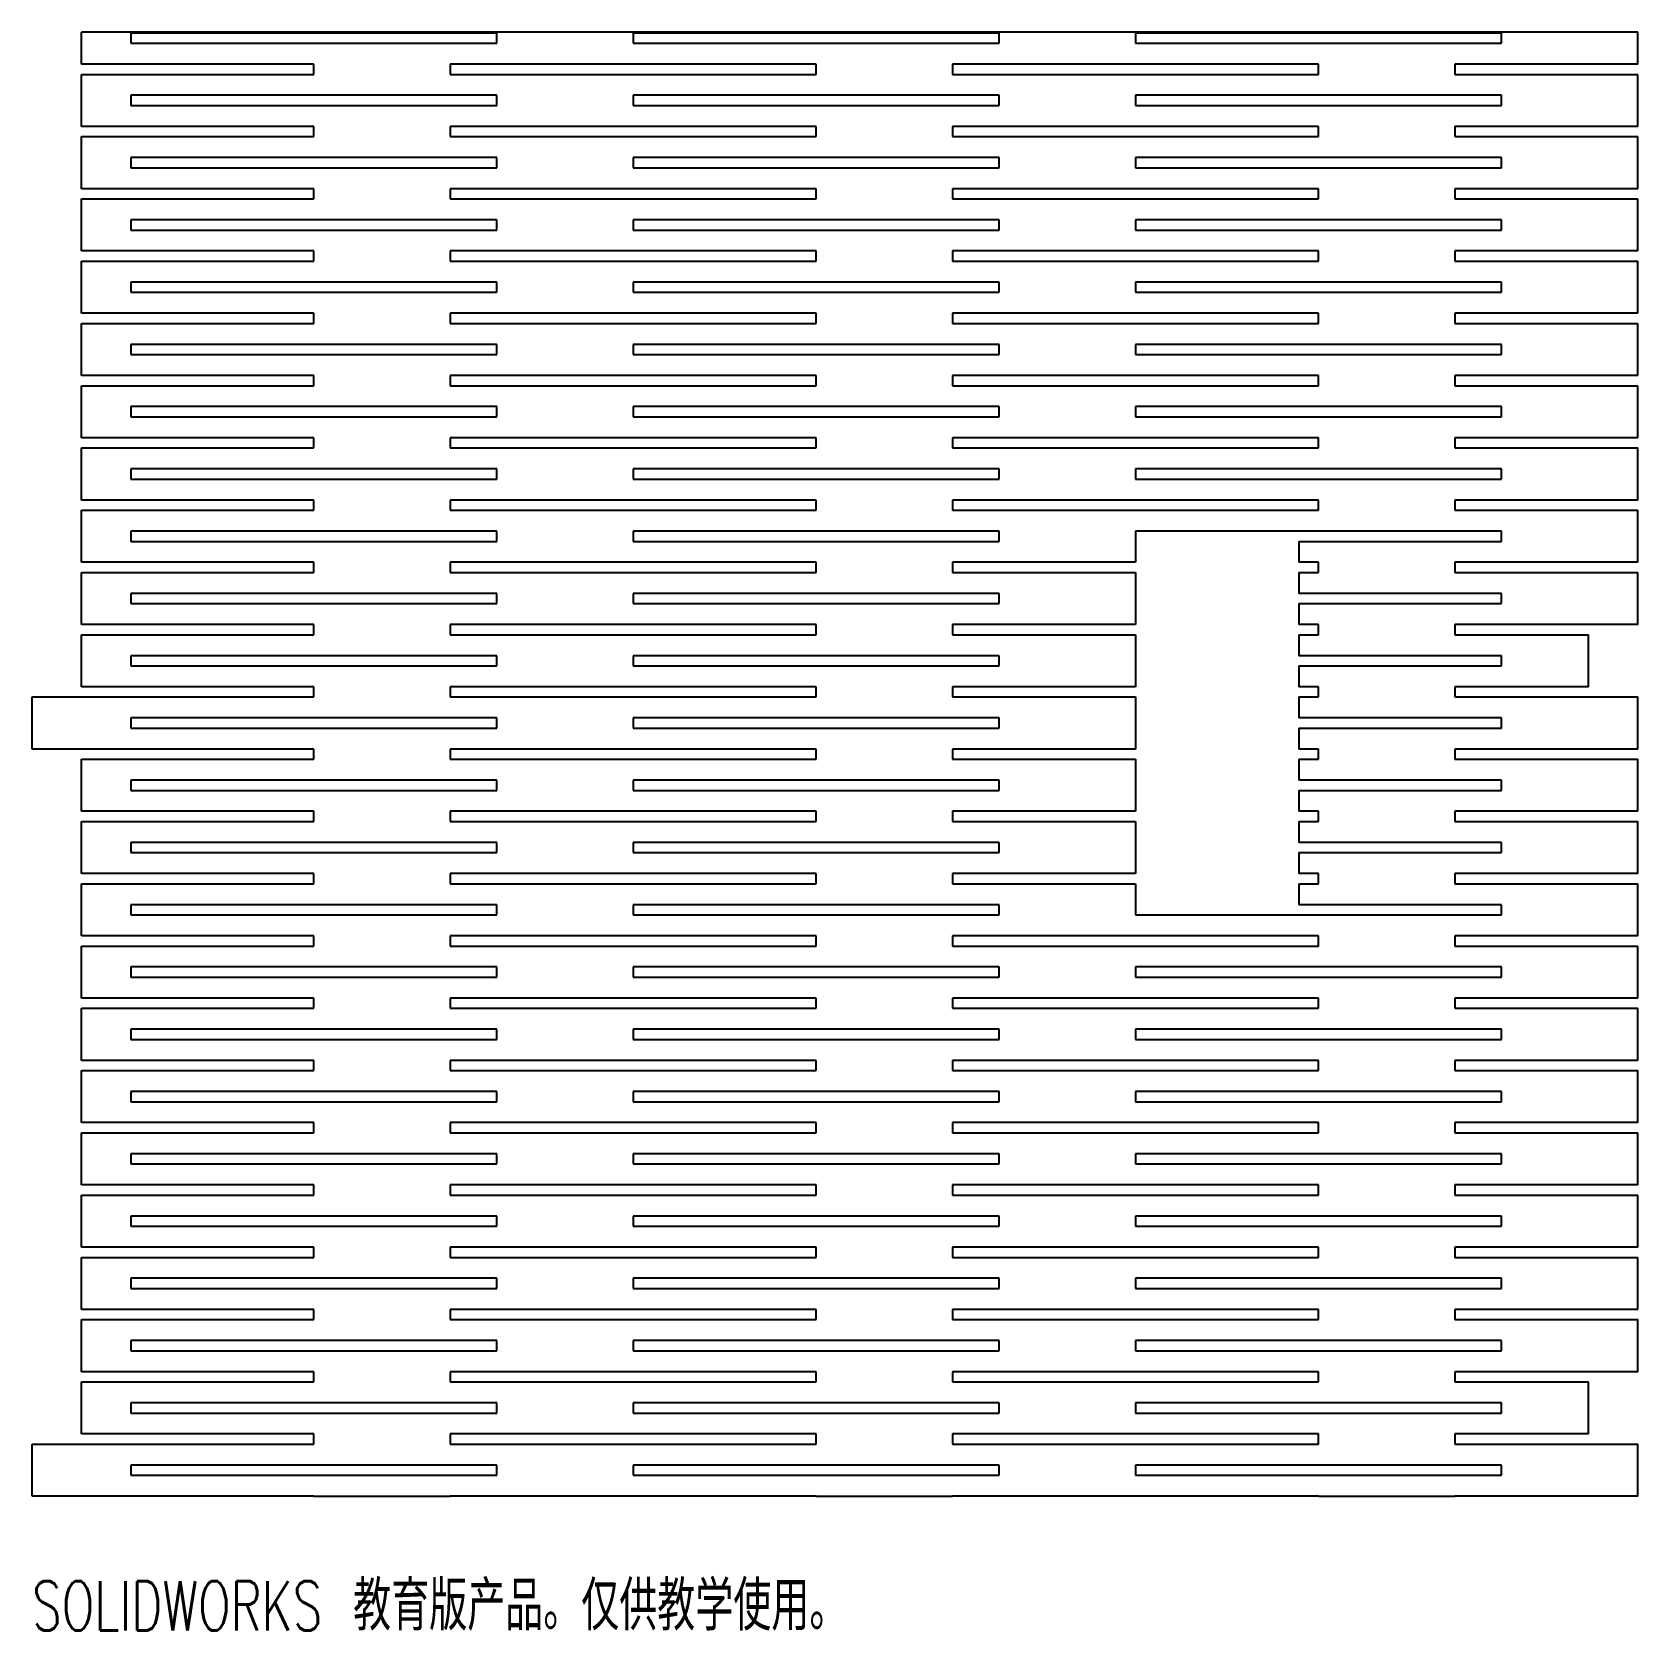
# Model space of a CAD drawing. Header units: inches. Extents: x 4.88 to 11.07, y -8.25 to -2.08.
import ezdxf

# ---------------------------------------------------------------- set-up
doc = ezdxf.new("R2010")
doc.units = ezdxf.units.IN
doc.header["$MEASUREMENT"] = 0
doc.styles.add('SLDTEXTSTYLE0', font='TXT', dxfattribs={"width": 0.7, "bigfont": 'bigfont'})

msp = doc.modelspace()

# ---------------------------------------------------------------- linework, layer by layer
at = {"color": 7, "linetype": 'Continuous', "lineweight": 25}
for p, q in [((11.0737, -2.0835), (5.0737, -2.0835)), ((5.0737, -2.207), (5.0737, -2.0835)), ((6.6746, -2.087), (5.2637, -2.087)), ((5.2637, -2.087), (5.2637, -2.1263)), ((6.6746, -2.1263), (6.6746, -2.087)), ((8.6113, -2.087), (7.2004, -2.087)), ((7.2004, -2.087), (7.2004, -2.1263)), ((8.6113, -2.1263), (8.6113, -2.087)), ((10.5479, -2.087), (9.137, -2.087)), ((9.137, -2.087), (9.137, -2.1263)), ((10.5479, -2.1263), (10.5479, -2.087)), ((11.0737, -2.207), (11.0737, -2.0835)), ((5.2637, -2.1263), (6.6746, -2.1263)), ((7.2004, -2.1263), (8.6113, -2.1263)), ((9.137, -2.1263), (10.5479, -2.1263)), ((5.9691, -2.207), (5.0737, -2.207)), ((5.9691, -2.2463), (5.9691, -2.207)), ((7.9058, -2.207), (6.4949, -2.207)), ((6.4949, -2.207), (6.4949, -2.2463)), ((7.9058, -2.2463), (7.9058, -2.207)), ((9.8425, -2.207), (8.4316, -2.207)), ((8.4316, -2.207), (8.4316, -2.2463)), ((9.8425, -2.2463), (9.8425, -2.207)), ((10.3683, -2.207), (10.3683, -2.2463)), ((11.0737, -2.207), (10.3683, -2.207)), ((5.0737, -2.2463), (5.9691, -2.2463)), ((5.0737, -2.447), (5.0737, -2.2463)), ((6.4949, -2.2463), (7.9058, -2.2463)), ((8.4316, -2.2463), (9.8425, -2.2463)), ((10.3683, -2.2463), (11.0737, -2.2463)), ((11.0737, -2.447), (11.0737, -2.2463)), ((6.6746, -2.327), (5.2637, -2.327)), ((5.2637, -2.327), (5.2637, -2.3663)), ((6.6746, -2.3663), (6.6746, -2.327)), ((8.6113, -2.327), (7.2004, -2.327)), ((7.2004, -2.327), (7.2004, -2.3663)), ((8.6113, -2.3663), (8.6113, -2.327)), ((10.5479, -2.327), (9.137, -2.327)), ((9.137, -2.327), (9.137, -2.3663)), ((10.5479, -2.3663), (10.5479, -2.327)), ((5.2637, -2.3663), (6.6746, -2.3663)), ((7.2004, -2.3663), (8.6113, -2.3663)), ((9.137, -2.3663), (10.5479, -2.3663)), ((5.9691, -2.447), (5.0737, -2.447)), ((5.9691, -2.4863), (5.9691, -2.447)), ((7.9058, -2.447), (6.4949, -2.447)), ((6.4949, -2.447), (6.4949, -2.4863)), ((7.9058, -2.4863), (7.9058, -2.447)), ((9.8425, -2.447), (8.4316, -2.447)), ((8.4316, -2.447), (8.4316, -2.4863)), ((9.8425, -2.4863), (9.8425, -2.447)), ((10.3683, -2.447), (10.3683, -2.4863)), ((11.0737, -2.447), (10.3683, -2.447)), ((5.0737, -2.4863), (5.9691, -2.4863)), ((5.0737, -2.687), (5.0737, -2.4863)), ((6.4949, -2.4863), (7.9058, -2.4863)), ((8.4316, -2.4863), (9.8425, -2.4863)), ((10.3683, -2.4863), (11.0737, -2.4863)), ((11.0737, -2.687), (11.0737, -2.4863)), ((6.6746, -2.567), (5.2637, -2.567)), ((5.2637, -2.567), (5.2637, -2.6063)), ((6.6746, -2.6063), (6.6746, -2.567)), ((8.6113, -2.567), (7.2004, -2.567)), ((7.2004, -2.567), (7.2004, -2.6063)), ((8.6113, -2.6063), (8.6113, -2.567)), ((10.5479, -2.567), (9.137, -2.567)), ((9.137, -2.567), (9.137, -2.6063)), ((10.5479, -2.6063), (10.5479, -2.567)), ((5.2637, -2.6063), (6.6746, -2.6063)), ((7.2004, -2.6063), (8.6113, -2.6063)), ((9.137, -2.6063), (10.5479, -2.6063)), ((5.9691, -2.687), (5.0737, -2.687)), ((5.9691, -2.7263), (5.9691, -2.687)), ((7.9058, -2.687), (6.4949, -2.687)), ((6.4949, -2.687), (6.4949, -2.7263)), ((7.9058, -2.7263), (7.9058, -2.687)), ((9.8425, -2.687), (8.4316, -2.687)), ((8.4316, -2.687), (8.4316, -2.7263)), ((9.8425, -2.7263), (9.8425, -2.687)), ((10.3683, -2.687), (10.3683, -2.7263)), ((11.0737, -2.687), (10.3683, -2.687)), ((5.0737, -2.7263), (5.9691, -2.7263)), ((5.0737, -2.927), (5.0737, -2.7263)), ((6.4949, -2.7263), (7.9058, -2.7263)), ((8.4316, -2.7263), (9.8425, -2.7263)), ((10.3683, -2.7263), (11.0737, -2.7263)), ((11.0737, -2.927), (11.0737, -2.7263)), ((6.6746, -2.807), (5.2637, -2.807)), ((5.2637, -2.807), (5.2637, -2.8463)), ((5.2637, -2.8463), (6.6746, -2.8463)), ((6.6746, -2.8463), (6.6746, -2.807)), ((8.6113, -2.807), (7.2004, -2.807)), ((7.2004, -2.807), (7.2004, -2.8463)), ((7.2004, -2.8463), (8.6113, -2.8463)), ((8.6113, -2.8463), (8.6113, -2.807)), ((10.5479, -2.807), (9.137, -2.807)), ((9.137, -2.807), (9.137, -2.8463)), ((9.137, -2.8463), (10.5479, -2.8463)), ((10.5479, -2.8463), (10.5479, -2.807)), ((5.9691, -2.927), (5.0737, -2.927)), ((5.0737, -2.9663), (5.9691, -2.9663)), ((5.0737, -3.167), (5.0737, -2.9663)), ((5.9691, -2.9663), (5.9691, -2.927)), ((7.9058, -2.927), (6.4949, -2.927)), ((6.4949, -2.927), (6.4949, -2.9663)), ((6.4949, -2.9663), (7.9058, -2.9663)), ((7.9058, -2.9663), (7.9058, -2.927)), ((9.8425, -2.927), (8.4316, -2.927)), ((8.4316, -2.927), (8.4316, -2.9663)), ((8.4316, -2.9663), (9.8425, -2.9663)), ((9.8425, -2.9663), (9.8425, -2.927)), ((10.3683, -2.927), (10.3683, -2.9663)), ((11.0737, -2.927), (10.3683, -2.927)), ((10.3683, -2.9663), (11.0737, -2.9663)), ((11.0737, -3.167), (11.0737, -2.9663)), ((6.6746, -3.047), (5.2637, -3.047)), ((5.2637, -3.047), (5.2637, -3.0863)), ((5.2637, -3.0863), (6.6746, -3.0863)), ((6.6746, -3.0863), (6.6746, -3.047)), ((8.6113, -3.047), (7.2004, -3.047)), ((7.2004, -3.047), (7.2004, -3.0863)), ((7.2004, -3.0863), (8.6113, -3.0863)), ((8.6113, -3.0863), (8.6113, -3.047)), ((10.5479, -3.047), (9.137, -3.047)), ((9.137, -3.047), (9.137, -3.0863)), ((9.137, -3.0863), (10.5479, -3.0863)), ((10.5479, -3.0863), (10.5479, -3.047)), ((5.9691, -3.167), (5.0737, -3.167)), ((5.0737, -3.2063), (5.9691, -3.2063)), ((5.0737, -3.407), (5.0737, -3.2063)), ((5.9691, -3.2063), (5.9691, -3.167)), ((7.9058, -3.167), (6.4949, -3.167)), ((6.4949, -3.167), (6.4949, -3.2063)), ((6.4949, -3.2063), (7.9058, -3.2063)), ((7.9058, -3.2063), (7.9058, -3.167)), ((9.8425, -3.167), (8.4316, -3.167)), ((8.4316, -3.167), (8.4316, -3.2063)), ((8.4316, -3.2063), (9.8425, -3.2063)), ((9.8425, -3.2063), (9.8425, -3.167)), ((10.3683, -3.167), (10.3683, -3.2063)), ((11.0737, -3.167), (10.3683, -3.167)), ((10.3683, -3.2063), (11.0737, -3.2063)), ((11.0737, -3.407), (11.0737, -3.2063)), ((6.6746, -3.287), (5.2637, -3.287)), ((5.2637, -3.287), (5.2637, -3.3263)), ((5.2637, -3.3263), (6.6746, -3.3263)), ((6.6746, -3.3263), (6.6746, -3.287)), ((8.6113, -3.287), (7.2004, -3.287)), ((7.2004, -3.287), (7.2004, -3.3263)), ((7.2004, -3.3263), (8.6113, -3.3263)), ((8.6113, -3.3263), (8.6113, -3.287)), ((10.5479, -3.287), (9.137, -3.287)), ((9.137, -3.287), (9.137, -3.3263)), ((9.137, -3.3263), (10.5479, -3.3263)), ((10.5479, -3.3263), (10.5479, -3.287)), ((5.9691, -3.407), (5.0737, -3.407)), ((5.0737, -3.4463), (5.9691, -3.4463)), ((5.0737, -3.647), (5.0737, -3.4463)), ((5.9691, -3.4463), (5.9691, -3.407)), ((7.9058, -3.407), (6.4949, -3.407)), ((6.4949, -3.407), (6.4949, -3.4463)), ((6.4949, -3.4463), (7.9058, -3.4463)), ((7.9058, -3.4463), (7.9058, -3.407)), ((9.8425, -3.407), (8.4316, -3.407)), ((8.4316, -3.407), (8.4316, -3.4463)), ((8.4316, -3.4463), (9.8425, -3.4463)), ((9.8425, -3.4463), (9.8425, -3.407)), ((10.3683, -3.407), (10.3683, -3.4463)), ((11.0737, -3.407), (10.3683, -3.407)), ((10.3683, -3.4463), (11.0737, -3.4463)), ((11.0737, -3.647), (11.0737, -3.4463)), ((6.6746, -3.527), (5.2637, -3.527)), ((5.2637, -3.527), (5.2637, -3.5663)), ((6.6746, -3.5663), (6.6746, -3.527)), ((8.6113, -3.527), (7.2004, -3.527)), ((7.2004, -3.527), (7.2004, -3.5663)), ((8.6113, -3.5663), (8.6113, -3.527)), ((10.5479, -3.527), (9.137, -3.527)), ((9.137, -3.527), (9.137, -3.5663)), ((10.5479, -3.5663), (10.5479, -3.527)), ((5.2637, -3.5663), (6.6746, -3.5663)), ((7.2004, -3.5663), (8.6113, -3.5663)), ((9.137, -3.5663), (10.5479, -3.5663)), ((5.9691, -3.647), (5.0737, -3.647)), ((5.9691, -3.6863), (5.9691, -3.647)), ((7.9058, -3.647), (6.4949, -3.647)), ((6.4949, -3.647), (6.4949, -3.6863)), ((7.9058, -3.6863), (7.9058, -3.647)), ((9.8425, -3.647), (8.4316, -3.647)), ((8.4316, -3.647), (8.4316, -3.6863)), ((9.8425, -3.6863), (9.8425, -3.647)), ((10.3683, -3.647), (10.3683, -3.6863)), ((11.0737, -3.647), (10.3683, -3.647)), ((5.0737, -3.6863), (5.9691, -3.6863)), ((5.0737, -3.887), (5.0737, -3.6863)), ((6.4949, -3.6863), (7.9058, -3.6863)), ((8.4316, -3.6863), (9.8425, -3.6863)), ((10.3683, -3.6863), (11.0737, -3.6863)), ((11.0737, -3.887), (11.0737, -3.6863)), ((6.6746, -3.767), (5.2637, -3.767)), ((5.2637, -3.767), (5.2637, -3.8063)), ((6.6746, -3.8063), (6.6746, -3.767)), ((8.6113, -3.767), (7.2004, -3.767)), ((7.2004, -3.767), (7.2004, -3.8063)), ((8.6113, -3.8063), (8.6113, -3.767)), ((10.5479, -3.767), (9.137, -3.767)), ((9.137, -3.767), (9.137, -3.8063)), ((10.5479, -3.8063), (10.5479, -3.767)), ((5.2637, -3.8063), (6.6746, -3.8063)), ((7.2004, -3.8063), (8.6113, -3.8063)), ((9.137, -3.8063), (10.5479, -3.8063)), ((5.9691, -3.887), (5.0737, -3.887)), ((5.9691, -3.9263), (5.9691, -3.887)), ((7.9058, -3.887), (6.4949, -3.887)), ((6.4949, -3.887), (6.4949, -3.9263)), ((7.9058, -3.9263), (7.9058, -3.887)), ((9.8425, -3.887), (8.4316, -3.887)), ((8.4316, -3.887), (8.4316, -3.9263)), ((9.8425, -3.9263), (9.8425, -3.887)), ((10.3683, -3.887), (10.3683, -3.9263)), ((11.0737, -3.887), (10.3683, -3.887)), ((5.0737, -3.9263), (5.9691, -3.9263)), ((5.0737, -4.127), (5.0737, -3.9263)), ((6.4949, -3.9263), (7.9058, -3.9263)), ((8.4316, -3.9263), (9.8425, -3.9263)), ((10.3683, -3.9263), (11.0737, -3.9263)), ((11.0737, -4.127), (11.0737, -3.9263)), ((6.6746, -4.007), (5.2637, -4.007)), ((5.2637, -4.007), (5.2637, -4.0463)), ((6.6746, -4.0463), (6.6746, -4.007)), ((8.6113, -4.007), (7.2004, -4.007)), ((7.2004, -4.007), (7.2004, -4.0463)), ((8.6113, -4.0463), (8.6113, -4.007)), ((9.137, -4.007), (9.137, -4.127)), ((10.5479, -4.007), (9.137, -4.007)), ((10.5479, -4.0463), (10.5479, -4.007)), ((5.2637, -4.0463), (6.6746, -4.0463)), ((7.2004, -4.0463), (8.6113, -4.0463)), ((9.767, -4.0463), (10.5479, -4.0463)), ((9.767, -4.0463), (9.767, -4.127)), ((5.9691, -4.127), (5.0737, -4.127)), ((5.9691, -4.1663), (5.9691, -4.127)), ((7.9058, -4.127), (6.4949, -4.127)), ((6.4949, -4.127), (6.4949, -4.1663)), ((7.9058, -4.1663), (7.9058, -4.127)), ((8.4316, -4.127), (8.4316, -4.1663)), ((9.137, -4.127), (8.4316, -4.127)), ((9.8425, -4.127), (9.767, -4.127)), ((9.8425, -4.1663), (9.8425, -4.127)), ((10.3683, -4.127), (10.3683, -4.1663)), ((11.0737, -4.127), (10.3683, -4.127)), ((5.0737, -4.1663), (5.9691, -4.1663)), ((5.0737, -4.367), (5.0737, -4.1663)), ((6.4949, -4.1663), (7.9058, -4.1663)), ((8.4316, -4.1663), (9.137, -4.1663)), ((9.137, -4.1663), (9.137, -4.367)), ((9.767, -4.1663), (9.8425, -4.1663)), ((9.767, -4.1663), (9.767, -4.247)), ((10.3683, -4.1663), (11.0737, -4.1663)), ((11.0737, -4.367), (11.0737, -4.1663)), ((6.6746, -4.247), (5.2637, -4.247)), ((5.2637, -4.247), (5.2637, -4.2863)), ((6.6746, -4.2863), (6.6746, -4.247)), ((8.6113, -4.247), (7.2004, -4.247)), ((7.2004, -4.247), (7.2004, -4.2863)), ((8.6113, -4.2863), (8.6113, -4.247)), ((10.5479, -4.247), (9.767, -4.247)), ((10.5479, -4.2863), (10.5479, -4.247)), ((5.2637, -4.2863), (6.6746, -4.2863)), ((7.2004, -4.2863), (8.6113, -4.2863)), ((9.767, -4.2863), (10.5479, -4.2863)), ((9.767, -4.2863), (9.767, -4.367)), ((5.9691, -4.367), (5.0737, -4.367)), ((5.9691, -4.4063), (5.9691, -4.367)), ((7.9058, -4.367), (6.4949, -4.367)), ((6.4949, -4.367), (6.4949, -4.4063)), ((7.9058, -4.4063), (7.9058, -4.367)), ((8.4316, -4.367), (8.4316, -4.4063)), ((9.137, -4.367), (8.4316, -4.367)), ((9.8425, -4.367), (9.767, -4.367)), ((9.8425, -4.4063), (9.8425, -4.367)), ((10.3683, -4.367), (10.3683, -4.4063)), ((11.0737, -4.367), (10.3683, -4.367)), ((5.0737, -4.4063), (5.9691, -4.4063)), ((5.0737, -4.607), (5.0737, -4.4063)), ((6.4949, -4.4063), (7.9058, -4.4063)), ((8.4316, -4.4063), (9.137, -4.4063)), ((9.137, -4.4063), (9.137, -4.607)), ((9.767, -4.4063), (9.8425, -4.4063)), ((9.767, -4.4063), (9.767, -4.487)), ((10.3683, -4.4063), (10.8837, -4.4063)), ((10.8837, -4.607), (10.8837, -4.4063)), ((6.6746, -4.487), (5.2637, -4.487)), ((5.2637, -4.487), (5.2637, -4.5263)), ((6.6746, -4.5263), (6.6746, -4.487)), ((8.6113, -4.487), (7.2004, -4.487)), ((7.2004, -4.487), (7.2004, -4.5263)), ((8.6113, -4.5263), (8.6113, -4.487)), ((10.5479, -4.487), (9.767, -4.487)), ((10.5479, -4.5263), (10.5479, -4.487)), ((5.2637, -4.5263), (6.6746, -4.5263)), ((7.2004, -4.5263), (8.6113, -4.5263)), ((9.767, -4.5263), (10.5479, -4.5263)), ((9.767, -4.5263), (9.767, -4.607)), ((5.9691, -4.607), (5.0737, -4.607)), ((5.9691, -4.6463), (5.9691, -4.607)), ((7.9058, -4.607), (6.4949, -4.607)), ((6.4949, -4.607), (6.4949, -4.6463)), ((7.9058, -4.6463), (7.9058, -4.607)), ((8.4316, -4.607), (8.4316, -4.6463)), ((9.137, -4.607), (8.4316, -4.607)), ((9.8425, -4.607), (9.767, -4.607)), ((9.8425, -4.6463), (9.8425, -4.607)), ((10.3683, -4.607), (10.3683, -4.6463)), ((10.8837, -4.607), (10.3683, -4.607)), ((4.8837, -4.6463), (5.9691, -4.6463)), ((4.8837, -4.847), (4.8837, -4.6463)), ((6.4949, -4.6463), (7.9058, -4.6463)), ((8.4316, -4.6463), (9.137, -4.6463)), ((9.137, -4.6463), (9.137, -4.847)), ((9.767, -4.6463), (9.8425, -4.6463)), ((9.767, -4.6463), (9.767, -4.727)), ((10.3683, -4.6463), (11.0737, -4.6463)), ((11.0737, -4.847), (11.0737, -4.6463)), ((6.6746, -4.727), (5.2637, -4.727)), ((5.2637, -4.727), (5.2637, -4.7663)), ((6.6746, -4.7663), (6.6746, -4.727)), ((8.6113, -4.727), (7.2004, -4.727)), ((7.2004, -4.727), (7.2004, -4.7663)), ((8.6113, -4.7663), (8.6113, -4.727)), ((10.5479, -4.727), (9.767, -4.727)), ((10.5479, -4.7663), (10.5479, -4.727)), ((5.2637, -4.7663), (6.6746, -4.7663)), ((7.2004, -4.7663), (8.6113, -4.7663)), ((9.767, -4.7663), (10.5479, -4.7663)), ((9.767, -4.7663), (9.767, -4.847)), ((5.9691, -4.847), (4.8837, -4.847)), ((5.0737, -4.8863), (5.9691, -4.8863)), ((5.0737, -5.087), (5.0737, -4.8863)), ((5.9691, -4.8863), (5.9691, -4.847)), ((7.9058, -4.847), (6.4949, -4.847)), ((6.4949, -4.847), (6.4949, -4.8863)), ((6.4949, -4.8863), (7.9058, -4.8863)), ((7.9058, -4.8863), (7.9058, -4.847)), ((8.4316, -4.847), (8.4316, -4.8863)), ((9.137, -4.847), (8.4316, -4.847)), ((8.4316, -4.8863), (9.137, -4.8863)), ((9.137, -4.8863), (9.137, -5.087)), ((9.8425, -4.847), (9.767, -4.847)), ((9.767, -4.8863), (9.8425, -4.8863)), ((9.767, -4.8863), (9.767, -4.967)), ((9.8425, -4.8863), (9.8425, -4.847)), ((10.3683, -4.847), (10.3683, -4.8863)), ((11.0737, -4.847), (10.3683, -4.847)), ((10.3683, -4.8863), (11.0737, -4.8863)), ((11.0737, -5.087), (11.0737, -4.8863)), ((6.6746, -4.967), (5.2637, -4.967)), ((5.2637, -4.967), (5.2637, -5.0063)), ((5.2637, -5.0063), (6.6746, -5.0063)), ((6.6746, -5.0063), (6.6746, -4.967)), ((8.6113, -4.967), (7.2004, -4.967)), ((7.2004, -4.967), (7.2004, -5.0063)), ((7.2004, -5.0063), (8.6113, -5.0063)), ((8.6113, -5.0063), (8.6113, -4.967)), ((10.5479, -4.967), (9.767, -4.967)), ((9.767, -5.0063), (10.5479, -5.0063)), ((9.767, -5.0063), (9.767, -5.087)), ((10.5479, -5.0063), (10.5479, -4.967)), ((5.9691, -5.087), (5.0737, -5.087)), ((5.0737, -5.1263), (5.9691, -5.1263)), ((5.0737, -5.327), (5.0737, -5.1263)), ((5.9691, -5.1263), (5.9691, -5.087)), ((7.9058, -5.087), (6.4949, -5.087)), ((6.4949, -5.087), (6.4949, -5.1263)), ((6.4949, -5.1263), (7.9058, -5.1263)), ((7.9058, -5.1263), (7.9058, -5.087)), ((8.4316, -5.087), (8.4316, -5.1263)), ((9.137, -5.087), (8.4316, -5.087)), ((8.4316, -5.1263), (9.137, -5.1263)), ((9.137, -5.1263), (9.137, -5.327)), ((9.8425, -5.087), (9.767, -5.087)), ((9.767, -5.1263), (9.8425, -5.1263)), ((9.767, -5.1263), (9.767, -5.207)), ((9.8425, -5.1263), (9.8425, -5.087)), ((10.3683, -5.087), (10.3683, -5.1263)), ((11.0737, -5.087), (10.3683, -5.087)), ((10.3683, -5.1263), (11.0737, -5.1263)), ((11.0737, -5.327), (11.0737, -5.1263)), ((6.6746, -5.207), (5.2637, -5.207)), ((5.2637, -5.207), (5.2637, -5.2463)), ((5.2637, -5.2463), (6.6746, -5.2463)), ((6.6746, -5.2463), (6.6746, -5.207)), ((8.6113, -5.207), (7.2004, -5.207)), ((7.2004, -5.207), (7.2004, -5.2463)), ((7.2004, -5.2463), (8.6113, -5.2463)), ((8.6113, -5.2463), (8.6113, -5.207)), ((10.5479, -5.207), (9.767, -5.207)), ((9.767, -5.2463), (10.5479, -5.2463)), ((9.767, -5.2463), (9.767, -5.327)), ((10.5479, -5.2463), (10.5479, -5.207)), ((5.9691, -5.327), (5.0737, -5.327)), ((5.0737, -5.3663), (5.9691, -5.3663)), ((5.0737, -5.567), (5.0737, -5.3663)), ((5.9691, -5.3663), (5.9691, -5.327)), ((7.9058, -5.327), (6.4949, -5.327)), ((6.4949, -5.327), (6.4949, -5.3663)), ((6.4949, -5.3663), (7.9058, -5.3663)), ((7.9058, -5.3663), (7.9058, -5.327)), ((8.4316, -5.327), (8.4316, -5.3663)), ((9.137, -5.327), (8.4316, -5.327)), ((8.4316, -5.3663), (9.137, -5.3663)), ((9.137, -5.3663), (9.137, -5.4863)), ((9.8425, -5.327), (9.767, -5.327)), ((9.767, -5.3663), (9.8425, -5.3663)), ((9.767, -5.3663), (9.767, -5.447)), ((9.8425, -5.3663), (9.8425, -5.327)), ((10.3683, -5.327), (10.3683, -5.3663)), ((11.0737, -5.327), (10.3683, -5.327)), ((10.3683, -5.3663), (11.0737, -5.3663)), ((11.0737, -5.567), (11.0737, -5.3663)), ((6.6746, -5.447), (5.2637, -5.447)), ((5.2637, -5.447), (5.2637, -5.4863)), ((6.6746, -5.4863), (6.6746, -5.447)), ((8.6113, -5.447), (7.2004, -5.447)), ((7.2004, -5.447), (7.2004, -5.4863)), ((8.6113, -5.4863), (8.6113, -5.447)), ((10.5479, -5.447), (9.767, -5.447)), ((10.5479, -5.4863), (10.5479, -5.447)), ((5.2637, -5.4863), (6.6746, -5.4863)), ((7.2004, -5.4863), (8.6113, -5.4863)), ((9.137, -5.4863), (10.5479, -5.4863)), ((5.9691, -5.567), (5.0737, -5.567)), ((5.9691, -5.6063), (5.9691, -5.567)), ((7.9058, -5.567), (6.4949, -5.567)), ((6.4949, -5.567), (6.4949, -5.6063)), ((7.9058, -5.6063), (7.9058, -5.567)), ((9.8425, -5.567), (8.4316, -5.567)), ((8.4316, -5.567), (8.4316, -5.6063)), ((9.8425, -5.6063), (9.8425, -5.567)), ((10.3683, -5.567), (10.3683, -5.6063)), ((11.0737, -5.567), (10.3683, -5.567)), ((5.0737, -5.6063), (5.9691, -5.6063)), ((5.0737, -5.807), (5.0737, -5.6063)), ((6.4949, -5.6063), (7.9058, -5.6063)), ((8.4316, -5.6063), (9.8425, -5.6063)), ((10.3683, -5.6063), (11.0737, -5.6063)), ((11.0737, -5.807), (11.0737, -5.6063)), ((6.6746, -5.687), (5.2637, -5.687)), ((5.2637, -5.687), (5.2637, -5.7263)), ((6.6746, -5.7263), (6.6746, -5.687)), ((8.6113, -5.687), (7.2004, -5.687)), ((7.2004, -5.687), (7.2004, -5.7263)), ((8.6113, -5.7263), (8.6113, -5.687)), ((10.5479, -5.687), (9.137, -5.687)), ((9.137, -5.687), (9.137, -5.7263)), ((10.5479, -5.7263), (10.5479, -5.687)), ((5.2637, -5.7263), (6.6746, -5.7263)), ((7.2004, -5.7263), (8.6113, -5.7263)), ((9.137, -5.7263), (10.5479, -5.7263)), ((5.9691, -5.807), (5.0737, -5.807)), ((5.9691, -5.8463), (5.9691, -5.807)), ((7.9058, -5.807), (6.4949, -5.807)), ((6.4949, -5.807), (6.4949, -5.8463)), ((7.9058, -5.8463), (7.9058, -5.807)), ((9.8425, -5.807), (8.4316, -5.807)), ((8.4316, -5.807), (8.4316, -5.8463)), ((9.8425, -5.8463), (9.8425, -5.807)), ((10.3683, -5.807), (10.3683, -5.8463)), ((11.0737, -5.807), (10.3683, -5.807)), ((5.0737, -5.8463), (5.9691, -5.8463)), ((5.0737, -6.047), (5.0737, -5.8463)), ((6.4949, -5.8463), (7.9058, -5.8463)), ((8.4316, -5.8463), (9.8425, -5.8463)), ((10.3683, -5.8463), (11.0737, -5.8463)), ((11.0737, -6.047), (11.0737, -5.8463)), ((6.6746, -5.927), (5.2637, -5.927)), ((5.2637, -5.927), (5.2637, -5.9663)), ((6.6746, -5.9663), (6.6746, -5.927)), ((8.6113, -5.927), (7.2004, -5.927)), ((7.2004, -5.927), (7.2004, -5.9663)), ((8.6113, -5.9663), (8.6113, -5.927)), ((10.5479, -5.927), (9.137, -5.927)), ((9.137, -5.927), (9.137, -5.9663)), ((10.5479, -5.9663), (10.5479, -5.927)), ((5.2637, -5.9663), (6.6746, -5.9663)), ((7.2004, -5.9663), (8.6113, -5.9663)), ((9.137, -5.9663), (10.5479, -5.9663)), ((5.9691, -6.047), (5.0737, -6.047)), ((5.9691, -6.0863), (5.9691, -6.047)), ((7.9058, -6.047), (6.4949, -6.047)), ((6.4949, -6.047), (6.4949, -6.0863)), ((7.9058, -6.0863), (7.9058, -6.047)), ((9.8425, -6.047), (8.4316, -6.047)), ((8.4316, -6.047), (8.4316, -6.0863)), ((9.8425, -6.0863), (9.8425, -6.047)), ((10.3683, -6.047), (10.3683, -6.0863)), ((11.0737, -6.047), (10.3683, -6.047)), ((5.0737, -6.0863), (5.9691, -6.0863)), ((5.0737, -6.287), (5.0737, -6.0863)), ((6.4949, -6.0863), (7.9058, -6.0863)), ((8.4316, -6.0863), (9.8425, -6.0863)), ((10.3683, -6.0863), (11.0737, -6.0863)), ((11.0737, -6.287), (11.0737, -6.0863)), ((6.6746, -6.167), (5.2637, -6.167)), ((5.2637, -6.167), (5.2637, -6.2063)), ((6.6746, -6.2063), (6.6746, -6.167)), ((8.6113, -6.167), (7.2004, -6.167)), ((7.2004, -6.167), (7.2004, -6.2063)), ((8.6113, -6.2063), (8.6113, -6.167)), ((10.5479, -6.167), (9.137, -6.167)), ((9.137, -6.167), (9.137, -6.2063)), ((10.5479, -6.2063), (10.5479, -6.167)), ((5.2637, -6.2063), (6.6746, -6.2063)), ((7.2004, -6.2063), (8.6113, -6.2063)), ((9.137, -6.2063), (10.5479, -6.2063)), ((5.9691, -6.287), (5.0737, -6.287)), ((5.9691, -6.3263), (5.9691, -6.287)), ((7.9058, -6.287), (6.4949, -6.287)), ((6.4949, -6.287), (6.4949, -6.3263)), ((7.9058, -6.3263), (7.9058, -6.287)), ((9.8425, -6.287), (8.4316, -6.287)), ((8.4316, -6.287), (8.4316, -6.3263)), ((9.8425, -6.3263), (9.8425, -6.287)), ((10.3683, -6.287), (10.3683, -6.3263)), ((11.0737, -6.287), (10.3683, -6.287)), ((5.0737, -6.3263), (5.9691, -6.3263)), ((5.0737, -6.527), (5.0737, -6.3263)), ((6.4949, -6.3263), (7.9058, -6.3263)), ((8.4316, -6.3263), (9.8425, -6.3263)), ((10.3683, -6.3263), (11.0737, -6.3263)), ((11.0737, -6.527), (11.0737, -6.3263)), ((6.6746, -6.407), (5.2637, -6.407)), ((5.2637, -6.407), (5.2637, -6.4463)), ((6.6746, -6.4463), (6.6746, -6.407)), ((8.6113, -6.407), (7.2004, -6.407)), ((7.2004, -6.407), (7.2004, -6.4463)), ((8.6113, -6.4463), (8.6113, -6.407)), ((10.5479, -6.407), (9.137, -6.407)), ((9.137, -6.407), (9.137, -6.4463)), ((10.5479, -6.4463), (10.5479, -6.407)), ((5.2637, -6.4463), (6.6746, -6.4463)), ((7.2004, -6.4463), (8.6113, -6.4463)), ((9.137, -6.4463), (10.5479, -6.4463)), ((5.9691, -6.527), (5.0737, -6.527)), ((5.9691, -6.5663), (5.9691, -6.527)), ((7.9058, -6.527), (6.4949, -6.527)), ((6.4949, -6.527), (6.4949, -6.5663)), ((7.9058, -6.5663), (7.9058, -6.527)), ((9.8425, -6.527), (8.4316, -6.527)), ((8.4316, -6.527), (8.4316, -6.5663)), ((9.8425, -6.5663), (9.8425, -6.527)), ((10.3683, -6.527), (10.3683, -6.5663)), ((11.0737, -6.527), (10.3683, -6.527)), ((5.0737, -6.5663), (5.9691, -6.5663)), ((5.0737, -6.767), (5.0737, -6.5663)), ((6.4949, -6.5663), (7.9058, -6.5663)), ((8.4316, -6.5663), (9.8425, -6.5663)), ((10.3683, -6.5663), (11.0737, -6.5663)), ((11.0737, -6.767), (11.0737, -6.5663)), ((6.6746, -6.647), (5.2637, -6.647)), ((5.2637, -6.647), (5.2637, -6.6863)), ((6.6746, -6.6863), (6.6746, -6.647)), ((8.6113, -6.647), (7.2004, -6.647)), ((7.2004, -6.647), (7.2004, -6.6863)), ((8.6113, -6.6863), (8.6113, -6.647)), ((10.5479, -6.647), (9.137, -6.647)), ((9.137, -6.647), (9.137, -6.6863)), ((10.5479, -6.6863), (10.5479, -6.647)), ((5.2637, -6.6863), (6.6746, -6.6863)), ((7.2004, -6.6863), (8.6113, -6.6863)), ((9.137, -6.6863), (10.5479, -6.6863)), ((5.9691, -6.767), (5.0737, -6.767)), ((5.0737, -6.8063), (5.9691, -6.8063)), ((5.0737, -7.007), (5.0737, -6.8063)), ((5.9691, -6.8063), (5.9691, -6.767)), ((7.9058, -6.767), (6.4949, -6.767)), ((6.4949, -6.767), (6.4949, -6.8063)), ((6.4949, -6.8063), (7.9058, -6.8063)), ((7.9058, -6.8063), (7.9058, -6.767)), ((9.8425, -6.767), (8.4316, -6.767)), ((8.4316, -6.767), (8.4316, -6.8063)), ((8.4316, -6.8063), (9.8425, -6.8063)), ((9.8425, -6.8063), (9.8425, -6.767)), ((10.3683, -6.767), (10.3683, -6.8063)), ((11.0737, -6.767), (10.3683, -6.767)), ((10.3683, -6.8063), (11.0737, -6.8063)), ((11.0737, -7.007), (11.0737, -6.8063)), ((6.6746, -6.887), (5.2637, -6.887)), ((5.2637, -6.887), (5.2637, -6.9263)), ((5.2637, -6.9263), (6.6746, -6.9263)), ((6.6746, -6.9263), (6.6746, -6.887)), ((8.6113, -6.887), (7.2004, -6.887)), ((7.2004, -6.887), (7.2004, -6.9263)), ((7.2004, -6.9263), (8.6113, -6.9263)), ((8.6113, -6.9263), (8.6113, -6.887)), ((10.5479, -6.887), (9.137, -6.887)), ((9.137, -6.887), (9.137, -6.9263)), ((9.137, -6.9263), (10.5479, -6.9263)), ((10.5479, -6.9263), (10.5479, -6.887)), ((5.9691, -7.007), (5.0737, -7.007)), ((5.0737, -7.0463), (5.9691, -7.0463)), ((5.0737, -7.247), (5.0737, -7.0463)), ((5.9691, -7.0463), (5.9691, -7.007)), ((7.9058, -7.007), (6.4949, -7.007)), ((6.4949, -7.007), (6.4949, -7.0463)), ((6.4949, -7.0463), (7.9058, -7.0463)), ((7.9058, -7.0463), (7.9058, -7.007)), ((9.8425, -7.007), (8.4316, -7.007)), ((8.4316, -7.007), (8.4316, -7.0463)), ((8.4316, -7.0463), (9.8425, -7.0463)), ((9.8425, -7.0463), (9.8425, -7.007)), ((10.3683, -7.007), (10.3683, -7.0463)), ((11.0737, -7.007), (10.3683, -7.007)), ((10.3683, -7.0463), (11.0737, -7.0463)), ((11.0737, -7.247), (11.0737, -7.0463)), ((6.6746, -7.127), (5.2637, -7.127)), ((5.2637, -7.127), (5.2637, -7.1663)), ((5.2637, -7.1663), (6.6746, -7.1663)), ((6.6746, -7.1663), (6.6746, -7.127)), ((8.6113, -7.127), (7.2004, -7.127)), ((7.2004, -7.127), (7.2004, -7.1663)), ((7.2004, -7.1663), (8.6113, -7.1663)), ((8.6113, -7.1663), (8.6113, -7.127)), ((10.5479, -7.127), (9.137, -7.127)), ((9.137, -7.127), (9.137, -7.1663)), ((9.137, -7.1663), (10.5479, -7.1663)), ((10.5479, -7.1663), (10.5479, -7.127)), ((5.9691, -7.247), (5.0737, -7.247)), ((5.0737, -7.2863), (5.9691, -7.2863)), ((5.0737, -7.487), (5.0737, -7.2863)), ((5.9691, -7.2863), (5.9691, -7.247)), ((7.9058, -7.247), (6.4949, -7.247)), ((6.4949, -7.247), (6.4949, -7.2863)), ((6.4949, -7.2863), (7.9058, -7.2863)), ((7.9058, -7.2863), (7.9058, -7.247)), ((9.8425, -7.247), (8.4316, -7.247)), ((8.4316, -7.247), (8.4316, -7.2863)), ((8.4316, -7.2863), (9.8425, -7.2863)), ((9.8425, -7.2863), (9.8425, -7.247)), ((10.3683, -7.247), (10.3683, -7.2863)), ((11.0737, -7.247), (10.3683, -7.247)), ((10.3683, -7.2863), (10.8837, -7.2863)), ((10.8837, -7.487), (10.8837, -7.2863)), ((6.6746, -7.367), (5.2637, -7.367)), ((5.2637, -7.367), (5.2637, -7.4063)), ((5.2637, -7.4063), (6.6746, -7.4063)), ((6.6746, -7.4063), (6.6746, -7.367)), ((8.6113, -7.367), (7.2004, -7.367)), ((7.2004, -7.367), (7.2004, -7.4063)), ((7.2004, -7.4063), (8.6113, -7.4063)), ((8.6113, -7.4063), (8.6113, -7.367)), ((10.5479, -7.367), (9.137, -7.367)), ((9.137, -7.367), (9.137, -7.4063)), ((9.137, -7.4063), (10.5479, -7.4063)), ((10.5479, -7.4063), (10.5479, -7.367)), ((5.9691, -7.487), (5.0737, -7.487)), ((5.9691, -7.5263), (5.9691, -7.487)), ((7.9058, -7.487), (6.4949, -7.487)), ((6.4949, -7.487), (6.4949, -7.5263)), ((7.9058, -7.5263), (7.9058, -7.487)), ((9.8425, -7.487), (8.4316, -7.487)), ((8.4316, -7.487), (8.4316, -7.5263)), ((9.8425, -7.5263), (9.8425, -7.487)), ((10.3683, -7.487), (10.3683, -7.5263)), ((10.8837, -7.487), (10.3683, -7.487)), ((4.8837, -7.5263), (5.9691, -7.5263)), ((4.8837, -7.727), (4.8837, -7.5263)), ((6.4949, -7.5263), (7.9058, -7.5263)), ((8.4316, -7.5263), (9.8425, -7.5263)), ((10.3683, -7.5263), (11.0737, -7.5263)), ((11.0737, -7.727), (11.0737, -7.5263)), ((6.6746, -7.607), (5.2637, -7.607)), ((5.2637, -7.607), (5.2637, -7.6463)), ((6.6746, -7.6463), (6.6746, -7.607)), ((8.6113, -7.607), (7.2004, -7.607)), ((7.2004, -7.607), (7.2004, -7.6463)), ((8.6113, -7.6463), (8.6113, -7.607)), ((10.5479, -7.607), (9.137, -7.607)), ((9.137, -7.607), (9.137, -7.6463)), ((10.5479, -7.6463), (10.5479, -7.607)), ((5.2637, -7.6463), (6.6746, -7.6463)), ((7.2004, -7.6463), (8.6113, -7.6463)), ((9.137, -7.6463), (10.5479, -7.6463)), ((5.9691, -7.727), (4.8837, -7.727)), ((5.9691, -7.7285), (5.9691, -7.727)), ((6.4949, -7.7285), (5.9691, -7.7285)), ((6.4949, -7.727), (6.4949, -7.7285)), ((7.9058, -7.727), (6.4949, -7.727)), ((7.9058, -7.7285), (7.9058, -7.727)), ((8.4316, -7.7285), (7.9058, -7.7285)), ((8.4316, -7.727), (8.4316, -7.7285)), ((9.8425, -7.727), (8.4316, -7.727)), ((9.8425, -7.7285), (9.8425, -7.727)), ((10.3683, -7.7285), (9.8425, -7.7285)), ((10.3683, -7.727), (10.3683, -7.7285)), ((11.0737, -7.727), (10.3683, -7.727))]:
    msp.add_line(p, q, dxfattribs=at)

# ---------------------------------------------------------------- texts
at = {"color": 7, "linetype": 'Continuous', "insert": (4.8837, -8.0541), "char_height": 0.1903, "attachment_point": 1, "style": 'SLDTEXTSTYLE0'}
msp.add_mtext('SOLIDWORKS 教育版产品。仅供教学使用。', dxfattribs=at)

doc.saveas('drawing.dxf')
